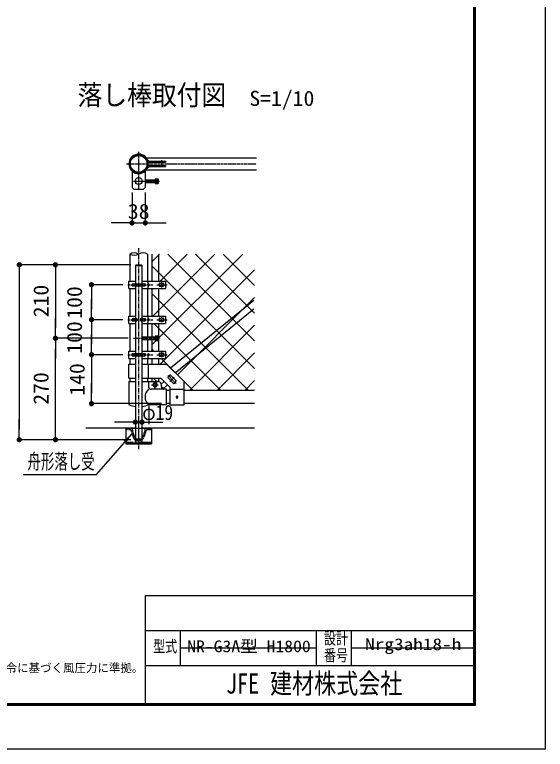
# Model space of a CAD drawing. Units: millimetres, scale not verified, with parts at other scales. Extents: x -5940 to 5940, y -4200 to 4200.
# Drawn here: x 2907 to 5940, y -4200 to 0 of the extents above; entities that cross this region are included whole.
import ezdxf
from ezdxf.enums import TextEntityAlignment as Align

# ---------------------------------------------------------------- set-up
doc = ezdxf.new("R2010")
doc.units = ezdxf.units.MM
doc.header["$LTSCALE"] = 20
for name, pattern in [('USER1', [0.375, 0.25, -0.125]), ('USER2', [1.125, 0.75, -0.125, 0.125, -0.125]), ('USER4', [2, 1.25, -0.25, 0.25, -0.25]), ('USER5', [10, 6.25, -1.25, 1.25, -1.25])]:
    doc.linetypes.add(name, pattern=pattern)
for name, color, linetype, lineweight in [('0-1_SUNPOU', 1, 'Continuous', 25), ('0-2_DEFPOINTS', 2, 'Continuous', 25), ('0-5_7詳細', 7, 'Continuous', 25), ('0-6_0', 7, 'Continuous', 25), ('0-8_6文字', 7, 'Continuous', 25), ('0-D_8部品', 7, 'Continuous', 25), ('0-F_D-TTL-TXT', 2, 'Continuous', 25)]:
    doc.layers.add(name, color=color, linetype=linetype, lineweight=lineweight)
doc.layers.add('0-E_図面名', color=3, linetype='Continuous')
doc.styles.add('ＭＳ ゴシック', font='')
doc.styles.get('ＭＳ ゴシック').set_extended_font_data('MS Gothic')

# ---------------------------------------------------------------- blocks, each defined once
blk = doc.blocks.new('A2_ver14_社名無')
at = {"layer": '0-2_DEFPOINTS'}
for p, q in [((-2106.81, 600), (-1330, 600)), ((-1130, 600), (-430, 600))]:
    blk.add_line(p, q, dxfattribs=at)
at = {"layer": '0-6_0'}
for p, q in [((-2306.81, 900), (-2306.81, 280)), ((-2306.81, 900), (-430, 900)), ((-2306.81, 700), (-430, 700)), ((-2106.81, 700), (-2106.81, 500)), ((-1330, 700), (-1330, 500)), ((-1130, 700), (-1130, 500)), ((-2306.81, 500), (-430, 500))]:
    blk.add_line(p, q, dxfattribs=at)
at = {"layer": '0-6_0', "color": 3}
blk.add_lwpolyline([(-11900, 8420), (-20, 8420), (-20, 20), (-11900, 20)], close=True, dxfattribs=at)
at = {"layer": '0-6_0'}
for points in [[(-11500, 8170), (-420, 8170), (-420, 270), (-11500, 270)], [(-11497.5, 8167.5), (-422.5, 8167.5), (-422.5, 272.5), (-11497.5, 272.5)], [(-11495, 8165), (-425, 8165), (-425, 275), (-11495, 275)], [(-11492.5, 8162.5), (-427.5, 8162.5), (-427.5, 277.5), (-11492.5, 277.5)], [(-11490, 8160), (-430, 8160), (-430, 280), (-11490, 280)]]:
    blk.add_lwpolyline(points, close=True, dxfattribs=at)
at = {"layer": '0-6_0', "style": 'ＭＳ ゴシック', "width": 0.75}
for s, p in [('設計', (-1285.43, 599.8)), ('型式', (-2262.24, 554.81)), ('番号', (-1285.43, 503.8))]:
    blk.add_text(s, height=67.3, dxfattribs=at).set_placement(p, align=Align.BOTTOM_LEFT)
blk = doc.blocks.new('M1')
at = {"layer": '0-1_SUNPOU'}
blk.add_line((-5, 0), (-38.576, 0), dxfattribs=at)
for points in [[(0, 0), (-5, 0), (-4.961, 0.627)], [(0, 0), (-4.961, -0.627), (-5, 0)], [(0, 0), (-4.961, 0.627), (-4.843, 1.243)], [(0, 0), (-4.843, -1.243), (-4.961, -0.627)], [(0, 0), (-4.843, 1.243), (-4.649, 1.841)], [(0, 0), (-4.649, -1.841), (-4.843, -1.243)], [(0, 0), (-4.649, 1.841), (-4.382, 2.409)], [(0, 0), (-4.382, -2.409), (-4.649, -1.841)], [(0, 0), (-4.382, 2.409), (-4.045, 2.939)], [(0, 0), (-4.045, -2.939), (-4.382, -2.409)], [(0, 0), (-4.045, 2.939), (-3.645, 3.423)], [(0, 0), (-3.645, -3.423), (-4.045, -2.939)], [(0, 0), (-3.645, 3.423), (-3.187, 3.853)], [(0, 0), (-3.187, -3.853), (-3.645, -3.423)], [(0, 0), (-3.187, 3.853), (-2.679, 4.222)], [(0, 0), (-2.679, -4.222), (-3.187, -3.853)], [(0, 0), (-2.679, 4.222), (-2.129, 4.524)], [(0, 0), (-2.129, -4.524), (-2.679, -4.222)], [(0, 0), (-2.129, 4.524), (-1.545, 4.755)], [(0, 0), (-1.545, -4.755), (-2.129, -4.524)], [(0, 0), (-1.545, 4.755), (-0.937, 4.911)], [(0, 0), (-0.937, -4.911), (-1.545, -4.755)], [(0, 0), (-0.937, 4.911), (-0.314, 4.99)], [(0, 0), (-0.314, -4.99), (-0.937, -4.911)], [(0, 0), (-0.314, 4.99), (0.314, 4.99)], [(0, 0), (0.314, -4.99), (-0.314, -4.99)], [(0, 0), (0.314, 4.99), (0.937, 4.911)], [(0, 0), (0.937, 4.911), (1.545, 4.755)], [(0, 0), (1.545, 4.755), (2.129, 4.524)], [(0, 0), (2.129, 4.524), (2.679, 4.222)], [(0, 0), (2.679, 4.222), (3.187, 3.853)], [(0, 0), (3.187, 3.853), (3.645, 3.423)], [(0, 0), (3.645, 3.423), (4.045, 2.939)], [(0, 0), (4.045, 2.939), (4.382, 2.409)], [(0, 0), (4.382, 2.409), (4.649, 1.841)], [(0, 0), (4.649, 1.841), (4.843, 1.243)], [(0, 0), (4.843, 1.243), (4.961, 0.627)], [(0, 0), (4.961, 0.627), (5, 0)], [(0, 0), (0.937, -4.911), (0.314, -4.99)], [(0, 0), (1.545, -4.755), (0.937, -4.911)], [(0, 0), (2.129, -4.524), (1.545, -4.755)], [(0, 0), (2.679, -4.222), (2.129, -4.524)], [(0, 0), (3.187, -3.853), (2.679, -4.222)], [(0, 0), (3.645, -3.423), (3.187, -3.853)], [(0, 0), (4.045, -2.939), (3.645, -3.423)], [(0, 0), (4.382, -2.409), (4.045, -2.939)], [(0, 0), (4.649, -1.841), (4.382, -2.409)], [(0, 0), (4.843, -1.243), (4.649, -1.841)], [(0, 0), (4.961, -0.627), (4.843, -1.243)], [(0, 0), (5, 0), (4.961, -0.627)]]:
    blk.add_solid(points, dxfattribs=at)

msp = doc.modelspace()

# ---------------------------------------------------------------- linework, layer by layer
at = {"layer": '0-5_7詳細', "color": 1, "linetype": 'USER2'}
for p, q in [((3615.43, -783.51), (3615.43, -1003.19)), ((3745.43, -832.21), (3745.43, -871.8)), ((3546.12, -852.82), (4288.94, -852.82)), ((3587.43, -951.4), (3643.43, -951.4)), ((3720.19, -1543.86), (3778.25, -1543.86)), ((3745.43, -1528.86), (3745.43, -1558.86)), ((3720.19, -1743.86), (3778.25, -1743.86)), ((3745.43, -1728.86), (3745.43, -1758.86)), ((3585.1, -1849.86), (3736.87, -1849.86)), ((3745.43, -1928.86), (3745.43, -1958.86)), ((3720.19, -1943.86), (3778.25, -1943.86)), ((3709.43, -2135.76), (3709.43, -2095.76)), ((3830.38, -2108.71), (3781.69, -2060.02)), ((3794.11, -2096.29), (3817.96, -2072.44)), ((3689.43, -2115.76), (3729.43, -2115.76)), ((3615.43, -2313.83), (3615.43, -2484.78))]:
    msp.add_line(p, q, dxfattribs=at)
at = {"layer": '0-5_7詳細'}
for p, q in [((3659.42, -818.82), (4289.08, -818.82)), ((3666.43, -830.67), (3677.08, -838.22)), ((3672.49, -838.22), (3769.43, -838.22)), ((3733.43, -842.82), (3733.43, -838.22)), ((3757.43, -842.82), (3757.43, -838.22)), ((3769.43, -838.22), (3769.43, -842.82)), ((3666.43, -874.96), (3677.08, -867.42)), ((3672.49, -842.82), (3769.43, -842.82)), ((3672.49, -862.82), (3769.43, -862.82)), ((3672.49, -867.42), (3769.43, -867.42)), ((3733.43, -867.42), (3733.43, -862.82)), ((3757.43, -867.42), (3757.43, -862.82)), ((3769.43, -862.82), (3769.43, -867.42)), ((3577.43, -893.4), (3577.43, -987.4)), ((3653.43, -893.4), (3653.43, -987.4)), ((3659.42, -886.82), (4289.08, -886.82)), ((3577.43, -987.4), (3587.43, -997.4)), ((3587.43, -997.4), (3643.43, -997.4)), ((3643.43, -997.4), (3653.43, -987.4)), ((3564.63, -1368.37), (3564.63, -1522.86)), ((3666.23, -1368.37), (3666.23, -1522.86)), ((3690.43, -1368.37), (3690.43, -1522.86)), ((3728.43, -1368.37), (3728.43, -1522.86)), ((3564.63, -1564.86), (3564.63, -1722.86)), ((3666.23, -1564.86), (3666.23, -1722.86)), ((3690.43, -1564.86), (3690.43, -1722.86)), ((3728.43, -1564.86), (3728.43, -1722.86)), ((3797.36, -2019.69), (4273.55, -1632.15)), ((3824.38, -2046.7), (4273.55, -1681.14)), ((3564.63, -1764.86), (3564.63, -1922.86)), ((3666.23, -1764.86), (3666.23, -1841.86)), ((3690.43, -1764.86), (3690.43, -1841.86)), ((3728.43, -1764.86), (3728.43, -1922.86)), ((3666.23, -1857.86), (3666.23, -1921.86)), ((3690.43, -1857.86), (3690.43, -1921.86)), ((3564.63, -1964.86), (3564.63, -1997.76)), ((3666.23, -1964.86), (3666.23, -1997.76)), ((3690.43, -1964.86), (3690.43, -1997.76)), ((3728.43, -1964.86), (3728.43, -1997.76)), ((3560.03, -1997.76), (3596.43, -1997.76)), ((3560.03, -2077.76), (3560.03, -1997.76)), ((3634.43, -1997.76), (3775.43, -1997.76)), ((3670.83, -2077.76), (3670.83, -1997.76)), ((3775.43, -1997.76), (3875.43, -2097.76)), ((3558.33, -2097.76), (3596.43, -2097.76)), ((3558.33, -2097.76), (3558.33, -2225.14)), ((3560.03, -2077.76), (3596.43, -2077.76)), ((3564.63, -2077.76), (3564.63, -2097.76)), ((3634.43, -2077.76), (3742.29, -2077.76)), ((3634.43, -2097.76), (3672.53, -2097.76)), ((3666.23, -2077.76), (3666.23, -2097.76)), ((3672.53, -2097.76), (3725.43, -2097.76)), ((3672.53, -2097.76), (3672.53, -2127.76)), ((3690.43, -2077.76), (3690.43, -2097.76)), ((3728.43, -2077.76), (3728.43, -2097.76)), ((3742.29, -2077.76), (3795.43, -2130.89)), ((3744.49, -2111.72), (3762, -2097.47)), ((3815.23, -2107.7), (3782.7, -2075.17)), ((3829.37, -2093.56), (3796.84, -2061.03)), ((3875.43, -2230.26), (3875.43, -2097.76)), ((3775.43, -2141.76), (3686.53, -2141.76)), ((3699.93, -2123.26), (3699.93, -2108.26)), ((3701.93, -2106.26), (3716.93, -2106.26)), ((3701.93, -2125.26), (3716.93, -2125.26)), ((3718.93, -2123.26), (3718.93, -2108.26)), ((3745.43, -2127.76), (3745.43, -2117.76)), ((3775.43, -2229.76), (3775.43, -2141.76)), ((3795.43, -2230.26), (3795.43, -2130.89)), ((3795.43, -2141.26), (3875.43, -2141.26)), ((3795.43, -2147.66), (3775.43, -2147.66)), ((4278.22, -2147.66), (3875.43, -2147.66)), ((3795.43, -2223.86), (3775.43, -2223.86)), ((4278.22, -2223.86), (3875.43, -2223.86)), ((3775.43, -2229.76), (3672.53, -2229.76)), ((3795.43, -2230.26), (3875.43, -2230.26)), ((3596.43, -2363.86), (3313.1, -2363.86)), ((4278.22, -2363.86), (3634.43, -2363.86))]:
    msp.add_line(p, q, dxfattribs=at)
at = {"layer": '0-5_7詳細', "color": 1, "linetype": 'USER5'}
msp.add_line((3585.1, -951.4), (3736.87, -951.4), dxfattribs=at)
at = {"layer": '0-5_7詳細', "color": 3}
for p, q in [((3653.43, -943.4), (3710.43, -943.4)), ((3653.43, -959.4), (3710.43, -959.4)), ((3710.43, -938.4), (3710.43, -964.4)), ((3710.43, -938.4), (3726.43, -938.4)), ((3726.43, -939.45), (3710.43, -939.45)), ((3726.43, -942.63), (3710.43, -942.63)), ((3726.43, -945.8), (3710.43, -945.8)), ((3726.43, -948.98), (3710.43, -948.98)), ((3726.43, -952.15), (3710.43, -952.15)), ((3726.43, -955.33), (3710.43, -955.33)), ((3726.43, -958.5), (3710.43, -958.5)), ((3726.43, -961.68), (3710.43, -961.68)), ((3710.43, -964.4), (3726.43, -964.4)), ((3726.43, -938.4), (3726.43, -964.4)), ((3600.43, -1429.86), (3596.43, -1433.86)), ((3596.43, -1433.86), (3596.43, -1537.86)), ((3596.43, -1433.86), (3634.43, -1433.86)), ((3600.43, -1429.86), (3630.43, -1429.86)), ((3630.43, -1429.86), (3634.43, -1433.86)), ((3634.43, -1433.86), (3634.43, -1537.86)), ((3596.43, -1549.86), (3596.43, -1737.86)), ((3634.43, -1549.86), (3634.43, -1737.86)), ((3596.43, -1749.86), (3596.43, -1937.86)), ((3634.43, -1749.86), (3634.43, -1937.86)), ((3634.43, -1841.86), (3710.43, -1841.86)), ((3710.43, -1836.86), (3710.43, -1862.86)), ((3710.43, -1836.86), (3726.43, -1836.86)), ((3726.43, -1837.91), (3710.43, -1837.91)), ((3726.43, -1841.08), (3710.43, -1841.08)), ((3726.43, -1844.26), (3710.43, -1844.26)), ((3726.43, -1847.43), (3710.43, -1847.43)), ((3726.43, -1836.86), (3726.43, -1862.86)), ((3634.43, -1857.86), (3710.43, -1857.86)), ((3726.43, -1850.61), (3710.43, -1850.61)), ((3726.43, -1853.78), (3710.43, -1853.78)), ((3726.43, -1856.96), (3710.43, -1856.96)), ((3726.43, -1860.13), (3710.43, -1860.13)), ((3710.43, -1862.86), (3726.43, -1862.86)), ((3596.43, -1949.86), (3596.43, -2425.86)), ((3634.43, -1949.86), (3634.43, -2425.86)), ((3596.43, -2425.86), (3600.43, -2429.86)), ((3596.43, -2425.86), (3634.43, -2425.86)), ((3600.43, -2429.86), (3630.43, -2429.86)), ((3630.43, -2429.86), (3634.43, -2425.86))]:
    msp.add_line(p, q, dxfattribs=at)
at = {"layer": '0-5_7詳細', "color": 1}
for p, q in [((3577.43, -1017.4), (3577.43, -1190.61)), ((3653.43, -1017.4), (3653.43, -1190.61)), ((3517.43, -1190.61), (3457.43, -1190.61)), ((3577.43, -1190.61), (3653.43, -1190.61)), ((3713.43, -1190.61), (3773.43, -1190.61)), ((3570.43, -1429.86), (2933.19, -1429.86)), ((3570.43, -1429.86), (3139.56, -1429.86)), ((2933.19, -1489.86), (2933.19, -2369.86)), ((3139.56, -1489.86), (3139.56, -1789.86)), ((3524.11, -1543.86), (3345.92, -1543.86)), ((3345.92, -1603.86), (3345.92, -1683.86)), ((3524.11, -1743.86), (3345.92, -1743.86)), ((3524.11, -1743.86), (3345.92, -1743.86)), ((3345.92, -1803.86), (3345.92, -1883.86)), ((3555.1, -1849.86), (3139.56, -1849.86)), ((3555.1, -1849.86), (3139.56, -1849.86)), ((3139.56, -2369.86), (3139.56, -1909.86)), ((3524.11, -1943.86), (3345.92, -1943.86)), ((3524.11, -1943.86), (3345.92, -1943.86)), ((3345.92, -2003.86), (3345.92, -2163.86)), ((3745.43, -2223.86), (3345.92, -2223.86)), ((3596.43, -2299.44), (3596.43, -2329.44)), ((3634.43, -2299.44), (3634.43, -2329.44)), ((3536.43, -2329.44), (3476.43, -2329.44)), ((3596.43, -2329.44), (3634.43, -2329.44)), ((3694.43, -2329.44), (3754.43, -2329.44)), ((3550.43, -2429.86), (2933.19, -2429.86)), ((3570.43, -2429.86), (3139.56, -2429.86))]:
    msp.add_line(p, q, dxfattribs=at)
at = {"layer": '0-5_7詳細', "color": 1, "linetype": 'USER4'}
msp.add_line((3615.43, -1335.46), (3615.43, -2455.87), dxfattribs=at)
at = {"layer": '0-5_7詳細', "color": 2}
for p, q in [((4210.14, -1368.37), (3690.43, -1888.08)), ((3734.97, -1368.37), (3690.43, -1412.9)), ((4051.75, -1368.37), (3697.26, -1722.86)), ((3893.36, -1368.37), (3738.87, -1522.86)), ((4278.22, -1864.91), (3781.67, -1368.37)), ((4278.22, -1706.52), (3940.06, -1368.37)), ((4278.22, -1548.13), (4098.46, -1368.37)), ((4278.22, -2023.3), (3690.43, -1435.52)), ((4278.22, -1458.68), (3739.14, -1997.76)), ((3560.03, -1522.86), (3596.43, -1522.86)), ((3560.03, -1564.86), (3560.03, -1522.86)), ((3577.43, -1537.86), (3653.43, -1537.86)), ((3577.43, -1537.86), (3577.43, -1549.86)), ((3577.43, -1549.86), (3653.43, -1549.86)), ((3634.43, -1522.86), (3769.43, -1522.86)), ((3653.43, -1537.86), (3653.43, -1549.86)), ((3669.08, -1535.86), (3666.43, -1543.86)), ((3666.43, -1543.86), (3669.08, -1551.86)), ((3669.08, -1564.86), (3669.08, -1522.86)), ((3677.08, -1543.86), (3669.08, -1535.86)), ((3669.08, -1551.86), (3677.08, -1543.86)), ((3733.43, -1535.86), (3733.43, -1551.86)), ((3734.43, -1534.86), (3756.43, -1534.86)), ((3734.43, -1552.86), (3756.43, -1552.86)), ((3757.43, -1535.86), (3757.43, -1551.86)), ((3769.43, -1522.86), (3769.43, -1564.86)), ((3560.03, -1564.86), (3596.43, -1564.86)), ((3634.43, -1564.86), (3769.43, -1564.86)), ((4244.18, -2147.66), (3690.43, -1593.91)), ((4278.22, -1617.08), (3836.48, -2058.81)), ((3560.03, -1722.86), (3596.43, -1722.86)), ((3560.03, -1764.86), (3560.03, -1722.86)), ((3577.43, -1737.86), (3605.43, -1737.86)), ((3577.43, -1737.86), (3577.43, -1749.86)), ((3577.43, -1749.86), (3605.43, -1749.86)), ((3605.43, -1737.86), (3605.43, -1749.86)), ((3625.43, -1737.86), (3653.43, -1737.86)), ((3625.43, -1737.86), (3625.43, -1749.86)), ((3625.43, -1749.86), (3653.43, -1749.86)), ((3634.43, -1722.86), (3769.43, -1722.86)), ((3653.43, -1737.86), (3653.43, -1749.86)), ((3669.08, -1735.86), (3666.43, -1743.86)), ((3669.08, -1764.86), (3669.08, -1722.86)), ((3677.08, -1743.86), (3669.08, -1735.86)), ((3733.43, -1735.86), (3733.43, -1751.86)), ((3734.43, -1734.86), (3756.43, -1734.86)), ((3734.43, -1752.86), (3756.43, -1752.86)), ((3757.43, -1735.86), (3757.43, -1751.86)), ((3769.43, -1722.86), (3769.43, -1764.86)), ((3560.03, -1764.86), (3596.43, -1764.86)), ((3634.43, -1764.86), (3769.43, -1764.86)), ((4085.79, -2147.66), (3702.99, -1764.86)), ((4278.22, -1775.47), (3906.03, -2147.66)), ((3560.03, -1922.86), (3596.43, -1922.86)), ((3560.03, -1964.86), (3560.03, -1922.86)), ((3634.43, -1922.86), (3769.43, -1922.86)), ((3702.6, -1922.86), (3690.43, -1910.69)), ((3769.43, -1922.86), (3769.43, -1964.86)), ((3560.03, -1964.86), (3596.43, -1964.86)), ((3577.43, -1937.86), (3653.43, -1937.86)), ((3577.43, -1937.86), (3577.43, -1949.86)), ((3577.43, -1949.86), (3653.43, -1949.86)), ((3634.43, -1964.86), (3769.43, -1964.86)), ((3653.43, -1937.86), (3653.43, -1949.86)), ((3668.42, -1937.86), (3666.43, -1943.86)), ((3666.43, -1943.86), (3669.08, -1951.86)), ((3669.08, -1964.86), (3669.08, -1937.86)), ((3669.08, -1951.86), (3677.08, -1943.86)), ((3677.08, -1943.86), (3671.08, -1937.86)), ((3733.43, -1935.86), (3733.43, -1951.86)), ((3734.43, -1934.86), (3756.43, -1934.86)), ((3734.43, -1952.86), (3756.43, -1952.86)), ((3927.4, -2147.66), (3744.6, -1964.86)), ((3757.43, -1935.86), (3757.43, -1951.86)), ((4278.22, -1933.86), (4064.42, -2147.66)), ((4278.22, -2092.25), (4222.81, -2147.66))]:
    msp.add_line(p, q, dxfattribs=at)
at = {"layer": '0-5_7詳細', "color": 2, "linetype": 'USER2'}
for p, q in [((3554.11, -1543.86), (3696.33, -1543.86)), ((3554.11, -1743.86), (3696.33, -1743.86)), ((3554.11, -1943.86), (3696.33, -1943.86))]:
    msp.add_line(p, q, dxfattribs=at)
at = {"layer": '0-5_7詳細', "color": 4}
for p, q in [((3696.87, -1564.86), (3690.43, -1571.3)), ((3719.1, -2097.76), (3699.1, -2077.76)), ((3763.1, -2141.76), (3744.65, -2123.3)), ((3779.91, -2115.38), (3753.53, -2141.76))]:
    msp.add_line(p, q, dxfattribs=at)
at = {"layer": '0-5_7詳細', "color": 4, "linetype": 'USER2'}
for p, q in [((3615.43, -1703.55), (3615.43, -1784.28)), ((3835.43, -2197.15), (3835.43, -2174.36))]:
    msp.add_line(p, q, dxfattribs=at)
at = {"layer": '0-5_7詳細', "linetype": 'USER2'}
for p, q in [((3782.7, -2072.34), (3794.01, -2061.03)), ((3818.06, -2107.7), (3829.37, -2096.39))]:
    msp.add_line(p, q, dxfattribs=at)
at = {"layer": '0-5_7詳細', "color": 2}
msp.add_lwpolyline([(3666.43, -1743.86), (3669.08, -1751.86), (3677.08, -1743.86)], dxfattribs=at)
at = {"layer": '0-5_7詳細'}
msp.add_lwpolyline([(2955.31, -2628.21), (3373.61, -2628.21), (3575.42, -2397.34)], dxfattribs=at)
for centre, radius in [((3615.43, -852.82), 50.8), ((3615.43, -852.82), 47.6), ((3615.43, -951.4), 20), ((3835.43, -2185.76), 4)]:
    msp.add_circle(centre, radius, dxfattribs=at)
for centre, radius, start, end in [((3615.43, -852.82), 55.6, 18.59864, 341.40136), ((3615.43, -852.82), 51, 18.59864, 341.40136), ((3672.49, -833.62), 9.2, 198.59864, 270), ((3672.49, -833.62), 4.6, 198.59864, 270), ((3672.49, -872.02), 9.2, 90, 161.40136), ((3672.49, -872.02), 4.6, 90, 161.40136), ((3590.03, -1419.09), 56.73, 63.40129, 116.59871), ((3590.03, -1317.72), 56.66, 243.36799, 296.63201), ((3640.83, -1418.7), 56.38, 63.221, 116.779), ((3725.43, -2117.76), 20, 0, 90), ((3784.12, -2073.76), 2, 135, 225), ((3795.43, -2062.44), 2, 45, 135), ((3827.96, -2094.97), 2, 315, 45), ((3708.92, -2185.76), 57.1, 129.59418, 230.40582), ((3686.53, -2127.76), 14, 180, 270), ((3701.93, -2108.26), 2, 90, 180), ((3701.93, -2123.26), 2, 180, 270), ((3716.93, -2108.26), 2, 0, 90), ((3716.93, -2123.26), 2, 270, 0), ((3759.43, -2127.76), 14, 180, 270), ((3816.64, -2106.28), 2, 225, 315), ((3564.93, -2225.14), 6.6, 180, 250.77949), ((3615.43, -2080.29), 160, 250.77949, 263.18003), ((3615.43, -2080.29), 160, 276.81997, 290.9084)]:
    msp.add_arc(centre, radius, start, end, dxfattribs=at)
at = {"layer": '0-5_7詳細', "color": 2}
for centre, start, end in [((3734.43, -1535.86), 90, 180), ((3734.43, -1551.86), 180, 270), ((3756.43, -1535.86), 0, 90), ((3756.43, -1551.86), 270, 0), ((3734.43, -1735.86), 90, 180), ((3734.43, -1751.86), 180, 270), ((3756.43, -1735.86), 0, 90), ((3756.43, -1751.86), 270, 0), ((3734.43, -1935.86), 90, 180), ((3734.43, -1951.86), 180, 270), ((3756.43, -1935.86), 0, 90), ((3756.43, -1951.86), 270, 0)]:
    msp.add_arc(centre, 1, start, end, dxfattribs=at)
at = {"layer": '0-5_7詳細'}
msp.add_solid([(3576.74, -2395.83), (3545.1, -2447.86), (3529.41, -2434.15)], dxfattribs=at)
at = {"layer": '0-6_0'}
for p, q in [((3542.43, -2363.86), (3688.43, -2363.86)), ((3542.43, -2363.86), (3542.43, -2452.86)), ((3688.43, -2363.86), (3688.43, -2452.86)), ((3542.43, -2451.86), (3688.43, -2451.86)), ((3542.43, -2452.86), (3688.43, -2452.86))]:
    msp.add_line(p, q, dxfattribs=at)
at = {"layer": '0-6_0', "color": 4, "linetype": 'USER1'}
for p, q in [((3542.43, -2363.86), (3542.43, -2367.86)), ((3545.43, -2370.86), (3564.71, -2370.86)), ((3657.77, -2363.86), (3688.43, -2363.86)), ((3666.14, -2370.86), (3685.43, -2370.86)), ((3688.43, -2363.86), (3688.43, -2367.86)), ((3606.57, -2434.86), (3624.28, -2434.86))]:
    msp.add_line(p, q, dxfattribs=at)
at = {"layer": '0-6_0', "linetype": 'USER1'}
msp.add_line((3542.43, -2443.86), (3688.43, -2443.86), dxfattribs=at)
at = {"layer": '0-6_0', "color": 4, "linetype": 'USER1'}
for centre, radius, start, end in [((3545.43, -2367.86), 3, 180, 270), ((3564.71, -2378.86), 8, 11.16592, 90), ((3750.14, -2342.26), 181, 191.16592, 212.93438), ((3573.09, -2368.86), 5, 8.84473, 90), ((3744.03, -2342.26), 168, 188.84473, 212.5084), ((3486.82, -2342.26), 168, 327.4916, 351.15527), ((3480.72, -2342.26), 181, 327.06562, 348.83408), ((3657.77, -2368.86), 5, 90, 171.15527), ((3666.14, -2378.86), 8, 90, 168.83408), ((3685.43, -2367.86), 3, 270, 0)]:
    msp.add_arc(centre, radius, start, end, dxfattribs=at)
at = {"layer": '0-6_0', "color": 4}
for centre, radius, start, end in [((3606.57, -2429.86), 5, 212.5084, 270), ((3624.28, -2429.86), 5, 270, 327.4916), ((3604.1, -2436.86), 7, 212.93438, 270), ((3626.76, -2436.86), 7, 270, 327.06562)]:
    msp.add_arc(centre, radius, start, end, dxfattribs=at)

# ---------------------------------------------------------------- block references
at = {"layer": '0-5_7詳細', "xscale": 3, "yscale": 3}
for p in [(3577.43, -1190.61), (3596.43, -2329.44)]:
    msp.add_blockref('M1', p, dxfattribs=at)
for p, rotation in [((3653.43, -1190.61), 180), ((2933.19, -1429.86), 90), ((3139.56, -1429.86), 90), ((3345.92, -1543.86), 90), ((3345.92, -1743.86), 270), ((3139.56, -1849.86), 270), ((3345.92, -1743.86), 90), ((3139.56, -1849.86), 90), ((3345.92, -1943.86), 270), ((3345.92, -1943.86), 90), ((3345.92, -2223.86), 270), ((2933.19, -2429.86), 270), ((3139.56, -2429.86), 270), ((3634.43, -2329.44), 180)]:
    msp.add_blockref('M1', p, dxfattribs=dict(at, rotation=rotation))
at = {"layer": '0-D_8部品'}
msp.add_blockref('A2_ver14_社名無', (5960, -4220), dxfattribs=at)

# ---------------------------------------------------------------- texts
at = {"layer": '0-5_7詳細', "style": 'ＭＳ ゴシック'}
for s, height, width, p in [('38', 86.66, 1.05, (3553.7, -1193.87)), ('φ19', 86.59, 0.85, (3636.11, -2343.51))]:
    msp.add_text(s, height=height, dxfattribs=dict(at, width=width)).set_placement(p, align=Align.BOTTOM_LEFT)
at = {"layer": '0-5_7詳細', "style": 'ＭＳ ゴシック', "width": 1.05}
for s, p in [('210', (3126.21, -1729.86)), ('100', (3317.58, -1738.36)), ('100', (3317.58, -1938.36)), ('140', (3332.58, -2178.36)), ('270', (3126.21, -2229.86))]:
    msp.add_text(s, height=86.66, rotation=90, dxfattribs=at).set_placement(p, align=Align.BOTTOM_LEFT)
at = {"layer": '0-8_6文字', "style": 'ＭＳ ゴシック'}
for s, height, width, p in [('落し棒取付図', 115.4, 0.9, (3266.05, -551.6)), ('S=1/10', 86.66, 1.05, (4248.39, -547.8)), ('舟形落し受', 86.59, 0.65, (2980, -2623.29))]:
    msp.add_text(s, height=height, dxfattribs=dict(at, width=width)).set_placement(p, align=Align.BOTTOM_LEFT)
at = {"layer": '0-E_図面名', "style": 'ＭＳ ゴシック'}
for s, height, width, p in [('NR-G3A型 H1800', 67.35, 1.1, (3893.17, -3664.97)), ('Nrg3ah18-h', 67.35, 1.2, (4909.96, -3653.3)), ('JFE 建材株式会社', 115.5, 0.8, (4114.92, -3915.97))]:
    msp.add_text(s, height=height, dxfattribs=dict(at, width=width)).set_placement(p, align=Align.BOTTOM_LEFT)
at = {"layer": '0-F_D-TTL-TXT', "color": 7, "style": 'ＭＳ ゴシック'}
msp.add_text('（設計条件）風荷重：昭和57年改正 建築基準法・同施行令に基づく風圧力に準拠。', height=48.09, dxfattribs=at).set_placement((1182.58, -3773.6), align=Align.BOTTOM_LEFT)

doc.saveas('drawing.dxf')
